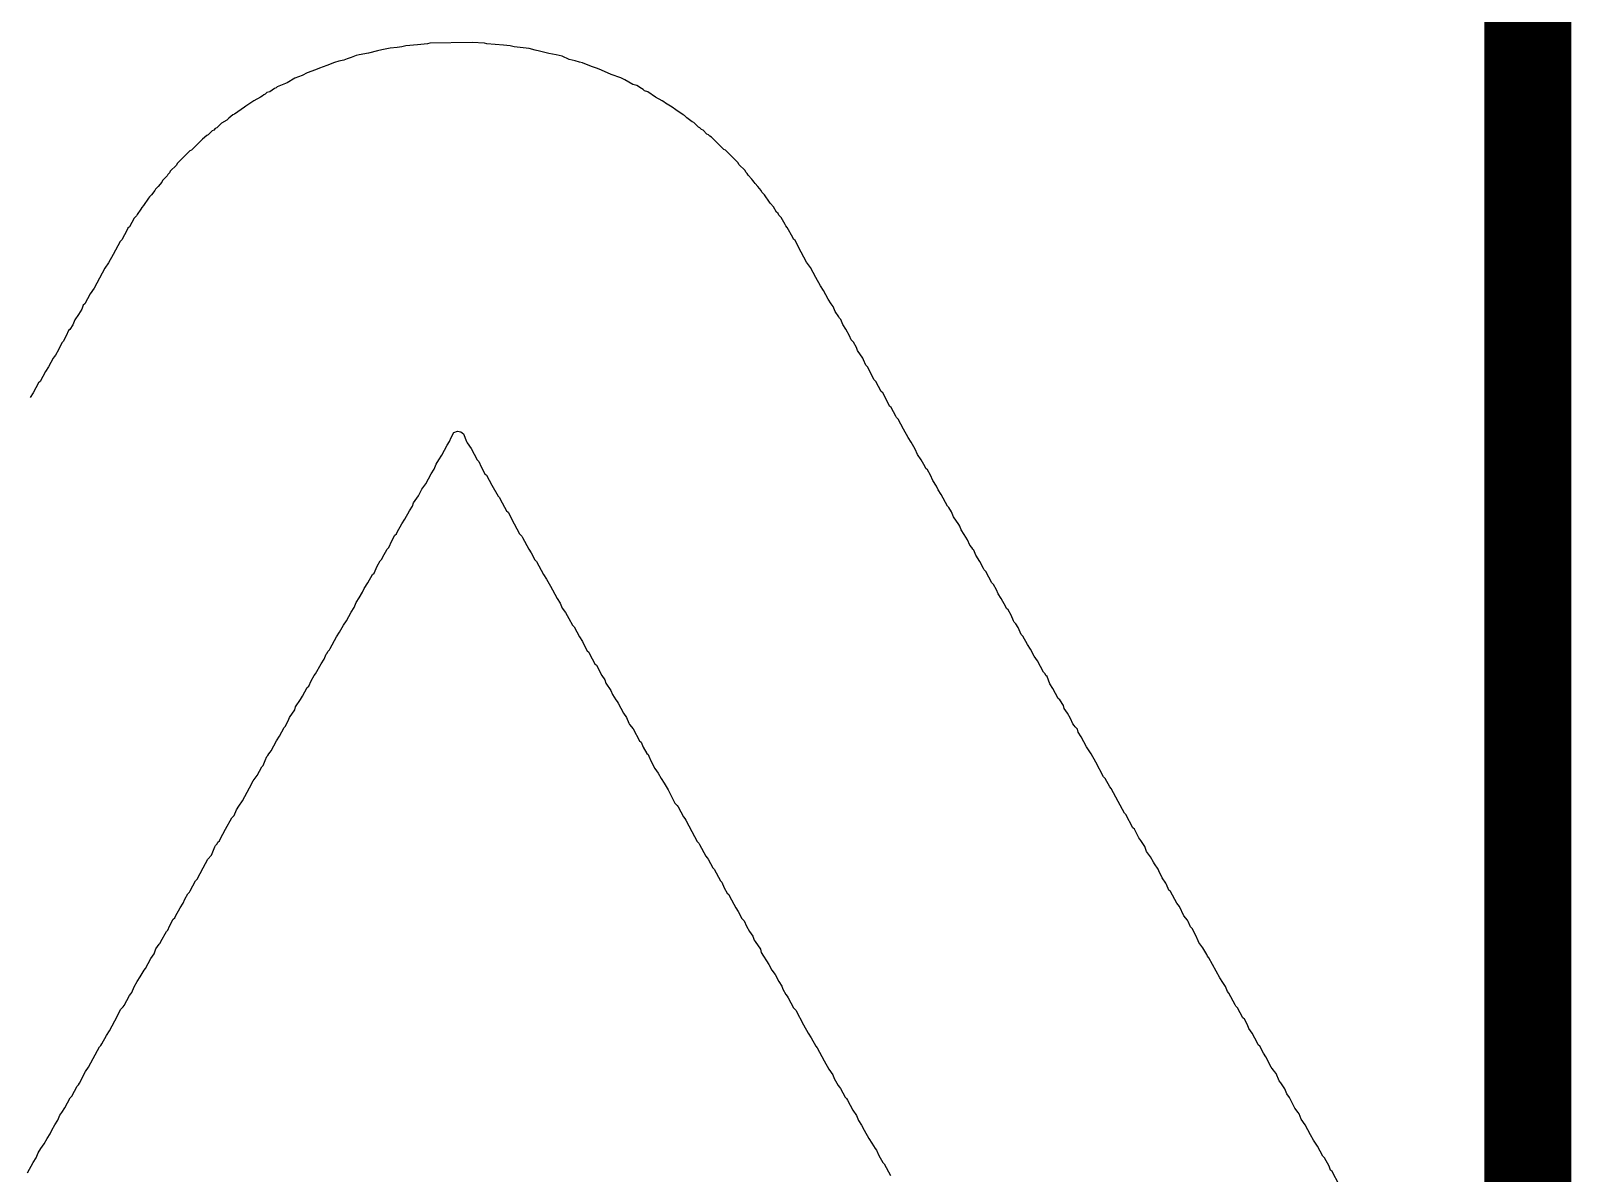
# Model space of a CAD drawing. Header units: inches. Extents: x 0 to 198, y 0 to 199.
# Drawn here: x 3.2747 to 3.3633, y 1.184 to 1.2497 of the extents above; entities that cross this region are included whole.
import ezdxf

# ---------------------------------------------------------------- set-up
doc = ezdxf.new("R2010")
doc.units = ezdxf.units.IN
doc.header["$MEASUREMENT"] = 0
doc.layers.add('Bottom Overlay', color=54, linetype='Continuous')
doc.layers.add('Top Overlay', color=2, linetype='Continuous')

# ---------------------------------------------------------------- blocks, each defined once
blk = doc.blocks.new('G5RL_1A_E_HR_DC5_214')
at = {"layer": 'Top Overlay'}
blk.add_lwpolyline([(0.559053, -0.24879, 0.005, 0.005, 0), (-0.582677, -0.24879, 0.005, 0.005, 0)], format="xyseb", dxfattribs=at)

msp = doc.modelspace()

# ---------------------------------------------------------------- linework, layer by layer
at = {"layer": 'Bottom Overlay'}
for p, q in [((3.295749, 1.248764), (3.29535, 1.24872)), ((3.296014, 1.248809), (3.295749, 1.248764)), ((3.296236, 1.248853), (3.296014, 1.248809)), ((3.296922, 1.248919), (3.296236, 1.248853)), ((3.297497, 1.248963), (3.296922, 1.248919)), ((3.29763, 1.249008), (3.297497, 1.248963)), ((3.300065, 1.249052), (3.29763, 1.249008)), ((3.300773, 1.249008), (3.300065, 1.249052)), ((3.300906, 1.248963), (3.300773, 1.249008)), ((3.301858, 1.248897), (3.300906, 1.248963)), ((3.302256, 1.248853), (3.301858, 1.248897)), ((3.302478, 1.248809), (3.302256, 1.248853)), ((3.303341, 1.248698), (3.302478, 1.248809)), ((3.292141, 1.247901), (3.291698, 1.247724)), ((3.292384, 1.247967), (3.292141, 1.247901)), ((3.292672, 1.248034), (3.292384, 1.247967)), ((3.292871, 1.2481), (3.292672, 1.248034)), ((3.293092, 1.248189), (3.292871, 1.2481)), ((3.29338, 1.248299), (3.293092, 1.248189)), ((3.293557, 1.248344), (3.29338, 1.248299)), ((3.294088, 1.248432), (3.293557, 1.248344)), ((3.29462, 1.248565), (3.294088, 1.248432)), ((3.294863, 1.248631), (3.29462, 1.248565)), ((3.29535, 1.24872), (3.294863, 1.248631)), ((3.303695, 1.248609), (3.303341, 1.248698)), ((3.303939, 1.248543), (3.303695, 1.248609)), ((3.30447, 1.24841), (3.303939, 1.248543)), ((3.304891, 1.248344), (3.30447, 1.24841)), ((3.305245, 1.248255), (3.304891, 1.248344)), ((3.305643, 1.248078), (3.305245, 1.248255)), ((3.305997, 1.24799), (3.305643, 1.248078)), ((3.306241, 1.247923), (3.305997, 1.24799)), ((3.306418, 1.247879), (3.306241, 1.247923)), ((3.306639, 1.24779), (3.306418, 1.247879)), ((3.289861, 1.246994), (3.289418, 1.246728)), ((3.290281, 1.247148), (3.289861, 1.246994)), ((3.290569, 1.247303), (3.290281, 1.247148)), ((3.291056, 1.24748), (3.290569, 1.247303)), ((3.291277, 1.247569), (3.291056, 1.24748)), ((3.291698, 1.247724), (3.291277, 1.247569)), ((3.306993, 1.247658), (3.306639, 1.24779)), ((3.307281, 1.247547), (3.306993, 1.247658)), ((3.307503, 1.247458), (3.307281, 1.247547)), ((3.308056, 1.247215), (3.307503, 1.247458)), ((3.308609, 1.247016), (3.308056, 1.247215)), ((3.308853, 1.246905), (3.308609, 1.247016)), ((3.288156, 1.246086), (3.288068, 1.246042)), ((3.288245, 1.246174), (3.288156, 1.246086)), ((3.288422, 1.246219), (3.288245, 1.246174)), ((3.288687, 1.246396), (3.288422, 1.246219)), ((3.288776, 1.24644), (3.288687, 1.246396)), ((3.288842, 1.246506), (3.288776, 1.24644)), ((3.289418, 1.246728), (3.288842, 1.246506)), ((3.309296, 1.246639), (3.308853, 1.246905)), ((3.309539, 1.246573), (3.309296, 1.246639)), ((3.309805, 1.246396), (3.309539, 1.246573)), ((3.309893, 1.246352), (3.309805, 1.246396)), ((3.309982, 1.246263), (3.309893, 1.246352)), ((3.310159, 1.246219), (3.309982, 1.246263)), ((3.310602, 1.245909), (3.310159, 1.246219)), ((3.286961, 1.245333), (3.286385, 1.244935)), ((3.287049, 1.245378), (3.286961, 1.245333)), ((3.287492, 1.245688), (3.287049, 1.245378)), ((3.287891, 1.245909), (3.287492, 1.245688)), ((3.287979, 1.245953), (3.287891, 1.245909)), ((3.288068, 1.246042), (3.287979, 1.245953)), ((3.311, 1.245688), (3.310602, 1.245909)), ((3.311088, 1.245643), (3.311, 1.245688)), ((3.311177, 1.245555), (3.311088, 1.245643)), ((3.311576, 1.245333), (3.311177, 1.245555)), ((3.311775, 1.245178), (3.311576, 1.245333)), ((3.285633, 1.244404), (3.285367, 1.244138)), ((3.285943, 1.244581), (3.285633, 1.244404)), ((3.286053, 1.244691), (3.285943, 1.244581)), ((3.286297, 1.244891), (3.286053, 1.244691)), ((3.286385, 1.244935), (3.286297, 1.244891)), ((3.312195, 1.244891), (3.311775, 1.245178)), ((3.312284, 1.244846), (3.312195, 1.244891)), ((3.312417, 1.244714), (3.312284, 1.244846)), ((3.312727, 1.244492), (3.312417, 1.244714)), ((3.312815, 1.244448), (3.312727, 1.244492)), ((3.313081, 1.244182), (3.312815, 1.244448)), ((3.284548, 1.243496), (3.283906, 1.242854)), ((3.284792, 1.243695), (3.284548, 1.243496)), ((3.28488, 1.243739), (3.284792, 1.243695)), ((3.285102, 1.243961), (3.28488, 1.243739)), ((3.28519, 1.244005), (3.285102, 1.243961)), ((3.285279, 1.244094), (3.28519, 1.244005)), ((3.285367, 1.244138), (3.285279, 1.244094)), ((3.313169, 1.244138), (3.313081, 1.244182)), ((3.313258, 1.244049), (3.313169, 1.244138)), ((3.313346, 1.244005), (3.313258, 1.244049)), ((3.313568, 1.243784), (3.313346, 1.244005)), ((3.313656, 1.243739), (3.313568, 1.243784)), ((3.313745, 1.243651), (3.313656, 1.243739)), ((3.313833, 1.243607), (3.313745, 1.243651)), ((3.314542, 1.242898), (3.313833, 1.243607)), ((3.283818, 1.24281), (3.283087, 1.242079)), ((3.283906, 1.242854), (3.283818, 1.24281)), ((3.31463, 1.242854), (3.314542, 1.242898)), ((3.315361, 1.242124), (3.31463, 1.242854)), ((3.283043, 1.241991), (3.282689, 1.241637)), ((3.283087, 1.242079), (3.283043, 1.241991)), ((3.315405, 1.242035), (3.315361, 1.242124)), ((3.315759, 1.241681), (3.315405, 1.242035)), ((3.315803, 1.241592), (3.315759, 1.241681)), ((3.282003, 1.240773), (3.281848, 1.240619)), ((3.282202, 1.241017), (3.282003, 1.240773)), ((3.282246, 1.241105), (3.282202, 1.241017)), ((3.282512, 1.241371), (3.282246, 1.241105)), ((3.282556, 1.24146), (3.282512, 1.241371)), ((3.282644, 1.241548), (3.282556, 1.24146)), ((3.282689, 1.241637), (3.282644, 1.241548)), ((3.315892, 1.241504), (3.315803, 1.241592)), ((3.315936, 1.241415), (3.315892, 1.241504)), ((3.316158, 1.241194), (3.315936, 1.241415)), ((3.316202, 1.241105), (3.316158, 1.241194)), ((3.31629, 1.241017), (3.316202, 1.241105)), ((3.316335, 1.240928), (3.31629, 1.241017)), ((3.31649, 1.240773), (3.316335, 1.240928)), ((3.316689, 1.24053), (3.31649, 1.240773)), ((3.281449, 1.240087), (3.281161, 1.239667)), ((3.281493, 1.240176), (3.281449, 1.240087)), ((3.281604, 1.240286), (3.281493, 1.240176)), ((3.281803, 1.24053), (3.281604, 1.240286)), ((3.281848, 1.240619), (3.281803, 1.24053)), ((3.316733, 1.240441), (3.316689, 1.24053)), ((3.316888, 1.240286), (3.316733, 1.240441)), ((3.317176, 1.239866), (3.316888, 1.240286)), ((3.280741, 1.239069), (3.280608, 1.238936)), ((3.280785, 1.239157), (3.280741, 1.239069)), ((3.281007, 1.239467), (3.280785, 1.239157)), ((3.281051, 1.239556), (3.281007, 1.239467)), ((3.281161, 1.239667), (3.281051, 1.239556)), ((3.31722, 1.239777), (3.317176, 1.239866)), ((3.317397, 1.2396), (3.31722, 1.239777)), ((3.317574, 1.23929), (3.317397, 1.2396)), ((3.317663, 1.239202), (3.317574, 1.23929)), ((3.317707, 1.239113), (3.317663, 1.239202)), ((3.31784, 1.23898), (3.317707, 1.239113)), ((3.28021, 1.238272), (3.2799, 1.237697)), ((3.280254, 1.238361), (3.28021, 1.238272)), ((3.280342, 1.238449), (3.280254, 1.238361)), ((3.280608, 1.238936), (3.280342, 1.238449)), ((3.318061, 1.238582), (3.31784, 1.23898)), ((3.318105, 1.238493), (3.318061, 1.238582)), ((3.318194, 1.238405), (3.318105, 1.238493)), ((3.318504, 1.237829), (3.318194, 1.238405)), ((3.279811, 1.237608), (3.279413, 1.236855)), ((3.2799, 1.237697), (3.279811, 1.237608)), ((3.318548, 1.237741), (3.318504, 1.237829)), ((3.318637, 1.237652), (3.318548, 1.237741)), ((3.318991, 1.236988), (3.318637, 1.237652)), ((3.279147, 1.236368), (3.278926, 1.236059)), ((3.279413, 1.236855), (3.279147, 1.236368)), ((3.319301, 1.236413), (3.318991, 1.236988)), ((3.319522, 1.236103), (3.319301, 1.236413)), ((3.278926, 1.236059), (3.278306, 1.234908)), ((3.319832, 1.235527), (3.319522, 1.236103)), ((3.320098, 1.23504), (3.319832, 1.235527)), ((3.278085, 1.234598), (3.277775, 1.234022)), ((3.278306, 1.234908), (3.278085, 1.234598)), ((3.320275, 1.234775), (3.320098, 1.23504)), ((3.32054, 1.234288), (3.320275, 1.234775)), ((3.277598, 1.233712), (3.27742, 1.233402)), ((3.277686, 1.233934), (3.277598, 1.233712)), ((3.277775, 1.234022), (3.277686, 1.233934)), ((3.320717, 1.234022), (3.32054, 1.234288)), ((3.320828, 1.233867), (3.320717, 1.234022)), ((3.320939, 1.233579), (3.320828, 1.233867)), ((3.277089, 1.232805), (3.276911, 1.232539)), ((3.277199, 1.233092), (3.277089, 1.232805)), ((3.27742, 1.233402), (3.277199, 1.233092)), ((3.32116, 1.23327), (3.320939, 1.233579)), ((3.321204, 1.233181), (3.32116, 1.23327)), ((3.321271, 1.233114), (3.321204, 1.233181)), ((3.321382, 1.232827), (3.321271, 1.233114)), ((3.321559, 1.232561), (3.321382, 1.232827)), ((3.276712, 1.232163), (3.276535, 1.231853)), ((3.276845, 1.232473), (3.276712, 1.232163)), ((3.276911, 1.232539), (3.276845, 1.232473)), ((3.32178, 1.232163), (3.321559, 1.232561)), ((3.321868, 1.231941), (3.32178, 1.232163)), ((3.322001, 1.231809), (3.321868, 1.231941)), ((3.276092, 1.231056), (3.276004, 1.230967)), ((3.27627, 1.231366), (3.276092, 1.231056)), ((3.276447, 1.231764), (3.27627, 1.231366)), ((3.276535, 1.231853), (3.276447, 1.231764)), ((3.322178, 1.231499), (3.322001, 1.231809)), ((3.322223, 1.231322), (3.322178, 1.231499)), ((3.322532, 1.230879), (3.322223, 1.231322)), ((3.275517, 1.230126), (3.275207, 1.229551)), ((3.275694, 1.230392), (3.275517, 1.230126)), ((3.27596, 1.230879), (3.275694, 1.230392)), ((3.276004, 1.230967), (3.27596, 1.230879)), ((3.322577, 1.23079), (3.322532, 1.230879)), ((3.32271, 1.23048), (3.322577, 1.23079)), ((3.322798, 1.230392), (3.32271, 1.23048)), ((3.323197, 1.229639), (3.322798, 1.230392)), ((3.275119, 1.229462), (3.274809, 1.228887)), ((3.275207, 1.229551), (3.275119, 1.229462)), ((3.323285, 1.229551), (3.323197, 1.229639)), ((3.323595, 1.228975), (3.323285, 1.229551)), ((3.274809, 1.228887), (3.274631, 1.228621)), ((3.323684, 1.228887), (3.323595, 1.228975)), ((3.324038, 1.228223), (3.323684, 1.228887)), ((3.324082, 1.228134), (3.324038, 1.228223)), ((3.324171, 1.228045), (3.324082, 1.228134)), ((3.324436, 1.227559), (3.324171, 1.228045)), ((3.32448, 1.22747), (3.324436, 1.227559)), ((3.324569, 1.227381), (3.32448, 1.22747)), ((3.298848, 1.226319), (3.299003, 1.226607)), ((3.299003, 1.226607), (3.299224, 1.226695)), ((3.299224, 1.226695), (3.299401, 1.226651)), ((3.299401, 1.226651), (3.299556, 1.22654)), ((3.324879, 1.226806), (3.324569, 1.227381)), ((3.325144, 1.226319), (3.324879, 1.226806)), ((3.298316, 1.225301), (3.298626, 1.225876)), ((3.298626, 1.225876), (3.298759, 1.226098)), ((3.298759, 1.226098), (3.298848, 1.226319)), ((3.299556, 1.22654), (3.299733, 1.226098)), ((3.299733, 1.226098), (3.299777, 1.226009)), ((3.299777, 1.226009), (3.299999, 1.225699)), ((3.299999, 1.225699), (3.300353, 1.225035)), ((3.325322, 1.226053), (3.325144, 1.226319)), ((3.325543, 1.225655), (3.325322, 1.226053)), ((3.297984, 1.224792), (3.298139, 1.225035)), ((3.298139, 1.225035), (3.298316, 1.225301)), ((3.300353, 1.225035), (3.300441, 1.224947)), ((3.300441, 1.224947), (3.300574, 1.224637)), ((3.325676, 1.225345), (3.325543, 1.225655)), ((3.325897, 1.225035), (3.325676, 1.225345)), ((3.326119, 1.224637), (3.325897, 1.225035)), ((3.297387, 1.223663), (3.297697, 1.224238)), ((3.297697, 1.224238), (3.297874, 1.224504)), ((3.297874, 1.224504), (3.297984, 1.224792)), ((3.300574, 1.224637), (3.300795, 1.224238)), ((3.300795, 1.224238), (3.300884, 1.22415)), ((3.300884, 1.22415), (3.301194, 1.223574)), ((3.326163, 1.224548), (3.326119, 1.224637)), ((3.326251, 1.22446), (3.326163, 1.224548)), ((3.326428, 1.22415), (3.326251, 1.22446)), ((3.326561, 1.22384), (3.326428, 1.22415)), ((3.296966, 1.222976), (3.297165, 1.223353)), ((3.297165, 1.223353), (3.297387, 1.223663)), ((3.301194, 1.223574), (3.301548, 1.222954)), ((3.326783, 1.22353), (3.326561, 1.22384)), ((3.326871, 1.223309), (3.326783, 1.22353)), ((3.327048, 1.223043), (3.326871, 1.223309)), ((3.327402, 1.222379), (3.327048, 1.223043)), ((3.296457, 1.222113), (3.296634, 1.222379)), ((3.296634, 1.222379), (3.296678, 1.222556)), ((3.296678, 1.222556), (3.296966, 1.222976)), ((3.301548, 1.222954), (3.301637, 1.222866)), ((3.301637, 1.222866), (3.301681, 1.222777)), ((3.301681, 1.222777), (3.302035, 1.222113)), ((3.327491, 1.22229), (3.327402, 1.222379)), ((3.327646, 1.222047), (3.327491, 1.22229)), ((3.295749, 1.220874), (3.296014, 1.221361)), ((3.296014, 1.221361), (3.296191, 1.221626)), ((3.296191, 1.221626), (3.296457, 1.222113)), ((3.302035, 1.222113), (3.302124, 1.222025)), ((3.302124, 1.222025), (3.302478, 1.221361)), ((3.302478, 1.221361), (3.302788, 1.220785)), ((3.327757, 1.221759), (3.327646, 1.222047)), ((3.328066, 1.221316), (3.327757, 1.221759)), ((3.328111, 1.221228), (3.328066, 1.221316)), ((3.295262, 1.219988), (3.295439, 1.220387)), ((3.295439, 1.220387), (3.295616, 1.220697)), ((3.295616, 1.220697), (3.295704, 1.220785)), ((3.295704, 1.220785), (3.295749, 1.220874)), ((3.302788, 1.220785), (3.30292, 1.220652)), ((3.30292, 1.220652), (3.302965, 1.220564)), ((3.302965, 1.220564), (3.303319, 1.2199)), ((3.328199, 1.221007), (3.328111, 1.221228)), ((3.328376, 1.220741), (3.328199, 1.221007)), ((3.328553, 1.220431), (3.328376, 1.220741)), ((3.328686, 1.220121), (3.328553, 1.220431)), ((3.294907, 1.219413), (3.295173, 1.2199)), ((3.295173, 1.2199), (3.295262, 1.219988)), ((3.303319, 1.2199), (3.303452, 1.219678)), ((3.303452, 1.219678), (3.303673, 1.21928)), ((3.328819, 1.219988), (3.328686, 1.220121)), ((3.328863, 1.2199), (3.328819, 1.219988)), ((3.32893, 1.219833), (3.328863, 1.2199)), ((3.32904, 1.219545), (3.32893, 1.219833)), ((3.329262, 1.219191), (3.32904, 1.219545)), ((3.294421, 1.218527), (3.294598, 1.218926)), ((3.294598, 1.218926), (3.294775, 1.219236)), ((3.294775, 1.219236), (3.294863, 1.219324)), ((3.294863, 1.219324), (3.294907, 1.219413)), ((3.303673, 1.21928), (3.303762, 1.219191)), ((3.303762, 1.219191), (3.30416, 1.218439)), ((3.329483, 1.218793), (3.329262, 1.219191)), ((3.329527, 1.218704), (3.329483, 1.218793)), ((3.329616, 1.218616), (3.329527, 1.218704)), ((3.32997, 1.217952), (3.329616, 1.218616)), ((3.293845, 1.217642), (3.294066, 1.217952)), ((3.294066, 1.217952), (3.294332, 1.218439)), ((3.294332, 1.218439), (3.294421, 1.218527)), ((3.30416, 1.218439), (3.304337, 1.218173)), ((3.304337, 1.218173), (3.304559, 1.217775)), ((3.304559, 1.217775), (3.304691, 1.217553)), ((3.330059, 1.217863), (3.32997, 1.217952)), ((3.330236, 1.217553), (3.330059, 1.217863)), ((3.29338, 1.216823), (3.293557, 1.217089)), ((3.293557, 1.217089), (3.293757, 1.217421)), ((3.293757, 1.217421), (3.293845, 1.217642)), ((3.304691, 1.217553), (3.304957, 1.217066)), ((3.304957, 1.217066), (3.305134, 1.216801)), ((3.330324, 1.217332), (3.330236, 1.217553)), ((3.330501, 1.217066), (3.330324, 1.217332)), ((3.330767, 1.216579), (3.330501, 1.217066)), ((3.292827, 1.215782), (3.293092, 1.216269)), ((3.293092, 1.216269), (3.29327, 1.216535)), ((3.29327, 1.216535), (3.29338, 1.216823)), ((3.305134, 1.216801), (3.305245, 1.216513)), ((3.305245, 1.216513), (3.305422, 1.216247)), ((3.305422, 1.216247), (3.305621, 1.215915)), ((3.330811, 1.216491), (3.330767, 1.216579)), ((3.3309, 1.216402), (3.330811, 1.216491)), ((3.331077, 1.216092), (3.3309, 1.216402)), ((3.33121, 1.215782), (3.331077, 1.216092)), ((3.292251, 1.214853), (3.292428, 1.215118)), ((3.292428, 1.215118), (3.29265, 1.215517)), ((3.29265, 1.215517), (3.292827, 1.215782)), ((3.305621, 1.215915), (3.305842, 1.215517)), ((3.305842, 1.215517), (3.305931, 1.215428)), ((3.305931, 1.215428), (3.306241, 1.214853)), ((3.331254, 1.215694), (3.33121, 1.215782)), ((3.331342, 1.215605), (3.331254, 1.215694)), ((3.331475, 1.215384), (3.331342, 1.215605)), ((3.331652, 1.214986), (3.331475, 1.215384)), ((3.291853, 1.2141), (3.291897, 1.214189)), ((3.291897, 1.214189), (3.292251, 1.214853)), ((3.306241, 1.214853), (3.306418, 1.214587)), ((3.306418, 1.214587), (3.306506, 1.214366)), ((3.306506, 1.214366), (3.306684, 1.214056)), ((3.331741, 1.214897), (3.331652, 1.214986)), ((3.332006, 1.21441), (3.331741, 1.214897)), ((3.332184, 1.214144), (3.332006, 1.21441)), ((3.291056, 1.212728), (3.291366, 1.213303)), ((3.291366, 1.213303), (3.291543, 1.213569)), ((3.291543, 1.213569), (3.291654, 1.213857)), ((3.291654, 1.213857), (3.29172, 1.213923)), ((3.29172, 1.213923), (3.291764, 1.214012)), ((3.291764, 1.214012), (3.291853, 1.2141)), ((3.306684, 1.214056), (3.306772, 1.213967)), ((3.306772, 1.213967), (3.306816, 1.213879)), ((3.306816, 1.213879), (3.307126, 1.213303)), ((3.307126, 1.213303), (3.307215, 1.213215)), ((3.332405, 1.213746), (3.332184, 1.214144)), ((3.332582, 1.21348), (3.332405, 1.213746)), ((3.332936, 1.212816), (3.332582, 1.21348)), ((3.29079, 1.212329), (3.290967, 1.212639)), ((3.290967, 1.212639), (3.291056, 1.212728)), ((3.307215, 1.213215), (3.307525, 1.212639)), ((3.307525, 1.212639), (3.307702, 1.212374)), ((3.333025, 1.212728), (3.332936, 1.212816)), ((3.333069, 1.212639), (3.333025, 1.212728)), ((3.333135, 1.212573), (3.333069, 1.212639)), ((3.33329, 1.212152), (3.333135, 1.212573)), ((3.290303, 1.211444), (3.290569, 1.211931)), ((3.290569, 1.211931), (3.290658, 1.21202)), ((3.290658, 1.21202), (3.29079, 1.212329)), ((3.307702, 1.212374), (3.307746, 1.212197)), ((3.307746, 1.212197), (3.308034, 1.211776)), ((3.308034, 1.211776), (3.308145, 1.211532)), ((3.308145, 1.211532), (3.308322, 1.211223)), ((3.333467, 1.211887), (3.33329, 1.212152)), ((3.333777, 1.211311), (3.333467, 1.211887)), ((3.289551, 1.210204), (3.289861, 1.210647)), ((3.289861, 1.210647), (3.289905, 1.210824)), ((3.289905, 1.210824), (3.290193, 1.211245)), ((3.290193, 1.211245), (3.290303, 1.211444)), ((3.308322, 1.211223), (3.30841, 1.211134)), ((3.30841, 1.211134), (3.308454, 1.211045)), ((3.308454, 1.211045), (3.308764, 1.21047)), ((3.333866, 1.211223), (3.333777, 1.211311)), ((3.334087, 1.210913), (3.333866, 1.211223)), ((3.334131, 1.210736), (3.334087, 1.210913)), ((3.334309, 1.21047), (3.334131, 1.210736)), ((3.289329, 1.209717), (3.289506, 1.210116)), ((3.289506, 1.210116), (3.289551, 1.210204)), ((3.308764, 1.21047), (3.308941, 1.210204)), ((3.308941, 1.210204), (3.309074, 1.209895)), ((3.309074, 1.209895), (3.309118, 1.209806)), ((3.309118, 1.209806), (3.309318, 1.209563)), ((3.334486, 1.21016), (3.334309, 1.21047)), ((3.334618, 1.20985), (3.334486, 1.21016)), ((3.334707, 1.209762), (3.334618, 1.20985)), ((3.334751, 1.209673), (3.334707, 1.209762)), ((3.288488, 1.208301), (3.288798, 1.208876)), ((3.288798, 1.208876), (3.288975, 1.209142)), ((3.288975, 1.209142), (3.289241, 1.209629)), ((3.289241, 1.209629), (3.289329, 1.209717)), ((3.309318, 1.209563), (3.309694, 1.208876)), ((3.309694, 1.208876), (3.309782, 1.208788)), ((3.334884, 1.20954), (3.334751, 1.209673)), ((3.334928, 1.209363), (3.334884, 1.20954)), ((3.335105, 1.209098), (3.334928, 1.209363)), ((3.335415, 1.208522), (3.335105, 1.209098)), ((3.288156, 1.207747), (3.288245, 1.207969)), ((3.288245, 1.207969), (3.288311, 1.208035)), ((3.288311, 1.208035), (3.288355, 1.208124)), ((3.288355, 1.208124), (3.288444, 1.208212)), ((3.288444, 1.208212), (3.288488, 1.208301)), ((3.309782, 1.208788), (3.309893, 1.2085)), ((3.309893, 1.2085), (3.310115, 1.208146)), ((3.310115, 1.208146), (3.310181, 1.208079)), ((3.310181, 1.208079), (3.310225, 1.207991)), ((3.310225, 1.207991), (3.310358, 1.207681)), ((3.335681, 1.208124), (3.335415, 1.208522)), ((3.335947, 1.207637), (3.335681, 1.208124)), ((3.287691, 1.206884), (3.287957, 1.207371)), ((3.287957, 1.207371), (3.288045, 1.20746)), ((3.288045, 1.20746), (3.288156, 1.207747)), ((3.310358, 1.207681), (3.310579, 1.207283)), ((3.310579, 1.207283), (3.310757, 1.207017)), ((3.336389, 1.206795), (3.335947, 1.207637)), ((3.287249, 1.206176), (3.28747, 1.206574)), ((3.28747, 1.206574), (3.287691, 1.206884)), ((3.310757, 1.207017), (3.310934, 1.206707)), ((3.310934, 1.206707), (3.311111, 1.206441)), ((3.311111, 1.206441), (3.311332, 1.206043)), ((3.336478, 1.206707), (3.336389, 1.206795)), ((3.336743, 1.20622), (3.336478, 1.206707)), ((3.336832, 1.206131), (3.336743, 1.20622)), ((3.286629, 1.205113), (3.28685, 1.205423)), ((3.28685, 1.205423), (3.287249, 1.206176)), ((3.311332, 1.206043), (3.31173, 1.20529)), ((3.33723, 1.205379), (3.336832, 1.206131)), ((3.337585, 1.204715), (3.33723, 1.205379)), ((3.285876, 1.203785), (3.28623, 1.204449)), ((3.28623, 1.204449), (3.286363, 1.204582)), ((3.286363, 1.204582), (3.286496, 1.204892)), ((3.286496, 1.204892), (3.286629, 1.205113)), ((3.31173, 1.20529), (3.311863, 1.205158)), ((3.311863, 1.205158), (3.311907, 1.205069)), ((3.311907, 1.205069), (3.312217, 1.204494)), ((3.312217, 1.204494), (3.312306, 1.204405)), ((3.337673, 1.204626), (3.337585, 1.204715)), ((3.338072, 1.203874), (3.337673, 1.204626)), ((3.285566, 1.20321), (3.285876, 1.203785)), ((3.312306, 1.204405), (3.31235, 1.204316)), ((3.31235, 1.204316), (3.312704, 1.203652)), ((3.312704, 1.203652), (3.313014, 1.203077)), ((3.33816, 1.203785), (3.338072, 1.203874)), ((3.338426, 1.203298), (3.33816, 1.203785)), ((3.285057, 1.202302), (3.285257, 1.202767)), ((3.285257, 1.202767), (3.285301, 1.202855)), ((3.285301, 1.202855), (3.285389, 1.202944)), ((3.285389, 1.202944), (3.285434, 1.203032)), ((3.285434, 1.203032), (3.285522, 1.203121)), ((3.285522, 1.203121), (3.285566, 1.20321)), ((3.313014, 1.203077), (3.313103, 1.202988)), ((3.313103, 1.202988), (3.313147, 1.2029)), ((3.313147, 1.2029), (3.313501, 1.202236)), ((3.33847, 1.20321), (3.338426, 1.203298)), ((3.338536, 1.203143), (3.33847, 1.20321)), ((3.338758, 1.202789), (3.338536, 1.203143)), ((3.338868, 1.202501), (3.338758, 1.202789)), ((3.284592, 1.201572), (3.284858, 1.202059)), ((3.284858, 1.202059), (3.285057, 1.202302)), ((3.313501, 1.202236), (3.31359, 1.202147)), ((3.31359, 1.202147), (3.313634, 1.202059)), ((3.313634, 1.202059), (3.3139, 1.201572)), ((3.33909, 1.202191), (3.338868, 1.202501)), ((3.339267, 1.201882), (3.33909, 1.202191)), ((3.339311, 1.201793), (3.339267, 1.201882)), ((3.339532, 1.201483), (3.339311, 1.201793)), ((3.28415, 1.200819), (3.284238, 1.200908)), ((3.284238, 1.200908), (3.284592, 1.201572)), ((3.3139, 1.201572), (3.313988, 1.201483)), ((3.313988, 1.201483), (3.314342, 1.200819)), ((3.339577, 1.201394), (3.339532, 1.201483)), ((3.339754, 1.200996), (3.339577, 1.201394)), ((3.339975, 1.200686), (3.339754, 1.200996)), ((3.28353, 1.199756), (3.283707, 1.200066)), ((3.283707, 1.200066), (3.283796, 1.200155)), ((3.283796, 1.200155), (3.28384, 1.200244)), ((3.28384, 1.200244), (3.28415, 1.200819)), ((3.314342, 1.200819), (3.314431, 1.20073)), ((3.314431, 1.20073), (3.314564, 1.20042)), ((3.314564, 1.20042), (3.314741, 1.200111)), ((3.314741, 1.200111), (3.314829, 1.200022)), ((3.314829, 1.200022), (3.314874, 1.199934)), ((3.340019, 1.200598), (3.339975, 1.200686)), ((3.340152, 1.200288), (3.340019, 1.200598)), ((3.340241, 1.200199), (3.340152, 1.200288)), ((3.340595, 1.199535), (3.340241, 1.200199)), ((3.282999, 1.198783), (3.283264, 1.199269)), ((3.283264, 1.199269), (3.283441, 1.199535)), ((3.283441, 1.199535), (3.28353, 1.199756)), ((3.314874, 1.199934), (3.315228, 1.199269)), ((3.315228, 1.199269), (3.315361, 1.199048)), ((3.34075, 1.199336), (3.340595, 1.199535)), ((3.341016, 1.198805), (3.34075, 1.199336)), ((3.282644, 1.198207), (3.282866, 1.198605)), ((3.282866, 1.198605), (3.282954, 1.198694)), ((3.282954, 1.198694), (3.282999, 1.198783)), ((3.315361, 1.199048), (3.315582, 1.19865)), ((3.315582, 1.19865), (3.315715, 1.198517)), ((3.315715, 1.198517), (3.315848, 1.198207)), ((3.341215, 1.198561), (3.341016, 1.198805)), ((3.341259, 1.198473), (3.341215, 1.198561)), ((3.341392, 1.198163), (3.341259, 1.198473)), ((3.282157, 1.197322), (3.282467, 1.197897)), ((3.282467, 1.197897), (3.282556, 1.197986)), ((3.282556, 1.197986), (3.282644, 1.198207)), ((3.315848, 1.198207), (3.316025, 1.197897)), ((3.316025, 1.197897), (3.316202, 1.197631)), ((3.316202, 1.197631), (3.31629, 1.19741)), ((3.31629, 1.19741), (3.316335, 1.197322)), ((3.34148, 1.198074), (3.341392, 1.198163)), ((3.341702, 1.197676), (3.34148, 1.198074)), ((3.341835, 1.197366), (3.341702, 1.197676)), ((3.341879, 1.197277), (3.341835, 1.197366)), ((3.281582, 1.196348), (3.281759, 1.196613)), ((3.281759, 1.196613), (3.28187, 1.196901)), ((3.28187, 1.196901), (3.282047, 1.197167)), ((3.282047, 1.197167), (3.282113, 1.197233)), ((3.282113, 1.197233), (3.282157, 1.197322)), ((3.316335, 1.197322), (3.316645, 1.196879)), ((3.316645, 1.196879), (3.316689, 1.196702)), ((3.316689, 1.196702), (3.317131, 1.195993)), ((3.3421, 1.196967), (3.341879, 1.197277)), ((3.342322, 1.196569), (3.3421, 1.196967)), ((3.342366, 1.19648), (3.342322, 1.196569)), ((3.342454, 1.196392), (3.342366, 1.19648)), ((3.280962, 1.195285), (3.281184, 1.195684)), ((3.281184, 1.195684), (3.281272, 1.195772)), ((3.281272, 1.195772), (3.281582, 1.196348)), ((3.317131, 1.195993), (3.317309, 1.195684)), ((3.317309, 1.195684), (3.317486, 1.195418)), ((3.343074, 1.195241), (3.342454, 1.196392)), ((3.280475, 1.1944), (3.280608, 1.19471)), ((3.280608, 1.19471), (3.280785, 1.195019)), ((3.280785, 1.195019), (3.280962, 1.195285)), ((3.317486, 1.195418), (3.317707, 1.195019)), ((3.317707, 1.195019), (3.317884, 1.194754)), ((3.317884, 1.194754), (3.317928, 1.194577)), ((3.343251, 1.194975), (3.343074, 1.195241)), ((3.343406, 1.194732), (3.343251, 1.194975)), ((3.343517, 1.194444), (3.343406, 1.194732)), ((3.280032, 1.193647), (3.280342, 1.194223)), ((3.280342, 1.194223), (3.280431, 1.194311)), ((3.280431, 1.194311), (3.280475, 1.1944)), ((3.317928, 1.194577), (3.318105, 1.194267)), ((3.318105, 1.194267), (3.318194, 1.194178)), ((3.318194, 1.194178), (3.318238, 1.19409)), ((3.318238, 1.19409), (3.318548, 1.193514)), ((3.343605, 1.194355), (3.343517, 1.194444)), ((3.34396, 1.193691), (3.343605, 1.194355)), ((3.279501, 1.192762), (3.279855, 1.193426)), ((3.279855, 1.193426), (3.279988, 1.193559)), ((3.279988, 1.193559), (3.280032, 1.193647)), ((3.318548, 1.193514), (3.318681, 1.193382)), ((3.318681, 1.193382), (3.319124, 1.19254)), ((3.344004, 1.193603), (3.34396, 1.193691)), ((3.344092, 1.193514), (3.344004, 1.193603)), ((3.344402, 1.192939), (3.344092, 1.193514)), ((3.344491, 1.19285), (3.344402, 1.192939)), ((3.279014, 1.19192), (3.279191, 1.192186)), ((3.279191, 1.192186), (3.279501, 1.192762)), ((3.319124, 1.19254), (3.319389, 1.192053)), ((3.319389, 1.192053), (3.319566, 1.191788)), ((3.344668, 1.19254), (3.344491, 1.19285)), ((3.344756, 1.192319), (3.344668, 1.19254)), ((3.344934, 1.192053), (3.344756, 1.192319)), ((3.345244, 1.191478), (3.344934, 1.192053)), ((3.278262, 1.190592), (3.278616, 1.191256)), ((3.278616, 1.191256), (3.278704, 1.191345)), ((3.278704, 1.191345), (3.278749, 1.191434)), ((3.278749, 1.191434), (3.279014, 1.19192)), ((3.319566, 1.191788), (3.319832, 1.191301)), ((3.319832, 1.191301), (3.31992, 1.191212)), ((3.31992, 1.191212), (3.320319, 1.19046)), ((3.345288, 1.191389), (3.345244, 1.191478)), ((3.345376, 1.191301), (3.345288, 1.191389)), ((3.345598, 1.190902), (3.345376, 1.191301)), ((3.277996, 1.190105), (3.278262, 1.190592)), ((3.320319, 1.19046), (3.320585, 1.189973)), ((3.34573, 1.190681), (3.345598, 1.190902)), ((3.34604, 1.190105), (3.34573, 1.190681)), ((3.277465, 1.189176), (3.277819, 1.18984)), ((3.277819, 1.18984), (3.277996, 1.190105)), ((3.320585, 1.189973), (3.320806, 1.189663)), ((3.320806, 1.189663), (3.320895, 1.189441)), ((3.320895, 1.189441), (3.321116, 1.189043)), ((3.346085, 1.190017), (3.34604, 1.190105)), ((3.346173, 1.189928), (3.346085, 1.190017)), ((3.346217, 1.18984), (3.346173, 1.189928)), ((3.346328, 1.189729), (3.346217, 1.18984)), ((3.346483, 1.189309), (3.346328, 1.189729)), ((3.277022, 1.188423), (3.277332, 1.188999)), ((3.277332, 1.188999), (3.27742, 1.189087)), ((3.27742, 1.189087), (3.277465, 1.189176)), ((3.321116, 1.189043), (3.321204, 1.188954)), ((3.321204, 1.188954), (3.321249, 1.188866)), ((3.321249, 1.188866), (3.321514, 1.188379)), ((3.346594, 1.189198), (3.346483, 1.189309)), ((3.346815, 1.188844), (3.346594, 1.189198)), ((3.346926, 1.188556), (3.346815, 1.188844)), ((3.347081, 1.188357), (3.346926, 1.188556)), ((3.276447, 1.187493), (3.276624, 1.187759)), ((3.276624, 1.187759), (3.276934, 1.188335)), ((3.276934, 1.188335), (3.277022, 1.188423)), ((3.321514, 1.188379), (3.321603, 1.18829)), ((3.321603, 1.18829), (3.321647, 1.188202)), ((3.321647, 1.188202), (3.321957, 1.187626)), ((3.321957, 1.187626), (3.322178, 1.187316)), ((3.347391, 1.187737), (3.347081, 1.188357)), ((3.34759, 1.187493), (3.347391, 1.187737)), ((3.275871, 1.186475), (3.276048, 1.186785)), ((3.276048, 1.186785), (3.276225, 1.187051)), ((3.276225, 1.187051), (3.276336, 1.187339)), ((3.276336, 1.187339), (3.276447, 1.187493)), ((3.322178, 1.187316), (3.322289, 1.187029)), ((3.322289, 1.187029), (3.322466, 1.186763)), ((3.322466, 1.186763), (3.322621, 1.186475)), ((3.347634, 1.187405), (3.34759, 1.187493)), ((3.347767, 1.187095), (3.347634, 1.187405)), ((3.347988, 1.186785), (3.347767, 1.187095)), ((3.348298, 1.18621), (3.347988, 1.186785)), ((3.275428, 1.185678), (3.275605, 1.185988)), ((3.275605, 1.185988), (3.275783, 1.186254)), ((3.275783, 1.186254), (3.275871, 1.186475)), ((3.322621, 1.186475), (3.322887, 1.185988)), ((3.322887, 1.185988), (3.323064, 1.185723)), ((3.348475, 1.1859), (3.348298, 1.18621)), ((3.348697, 1.185545), (3.348475, 1.1859)), ((3.274986, 1.184881), (3.275096, 1.185169)), ((3.275096, 1.185169), (3.275251, 1.185413)), ((3.275251, 1.185413), (3.275428, 1.185678)), ((3.323064, 1.185723), (3.323241, 1.185413)), ((3.323241, 1.185413), (3.323329, 1.185324)), ((3.323329, 1.185324), (3.323462, 1.185014)), ((3.323462, 1.185014), (3.323684, 1.184616)), ((3.349007, 1.18497), (3.348697, 1.185545)), ((3.349095, 1.184881), (3.349007, 1.18497)), ((3.274477, 1.184018), (3.274809, 1.184616)), ((3.274809, 1.184616), (3.274986, 1.184881)), ((3.323684, 1.184616), (3.323772, 1.184527)), ((3.323772, 1.184527), (3.324126, 1.183863)), ((3.349361, 1.184395), (3.349095, 1.184881)), ((3.349449, 1.184173), (3.349361, 1.184395)), ((3.349538, 1.184085), (3.349449, 1.184173)), ((3.349936, 1.183332), (3.349538, 1.184085))]:
    msp.add_line(p, q, dxfattribs=at)

# ---------------------------------------------------------------- block references
at = {"rotation": 270}
msp.add_blockref('G5RL_1A_E_HR_DC5_214', (3.609584, 1.081475), dxfattribs=at)

doc.saveas('drawing.dxf')
